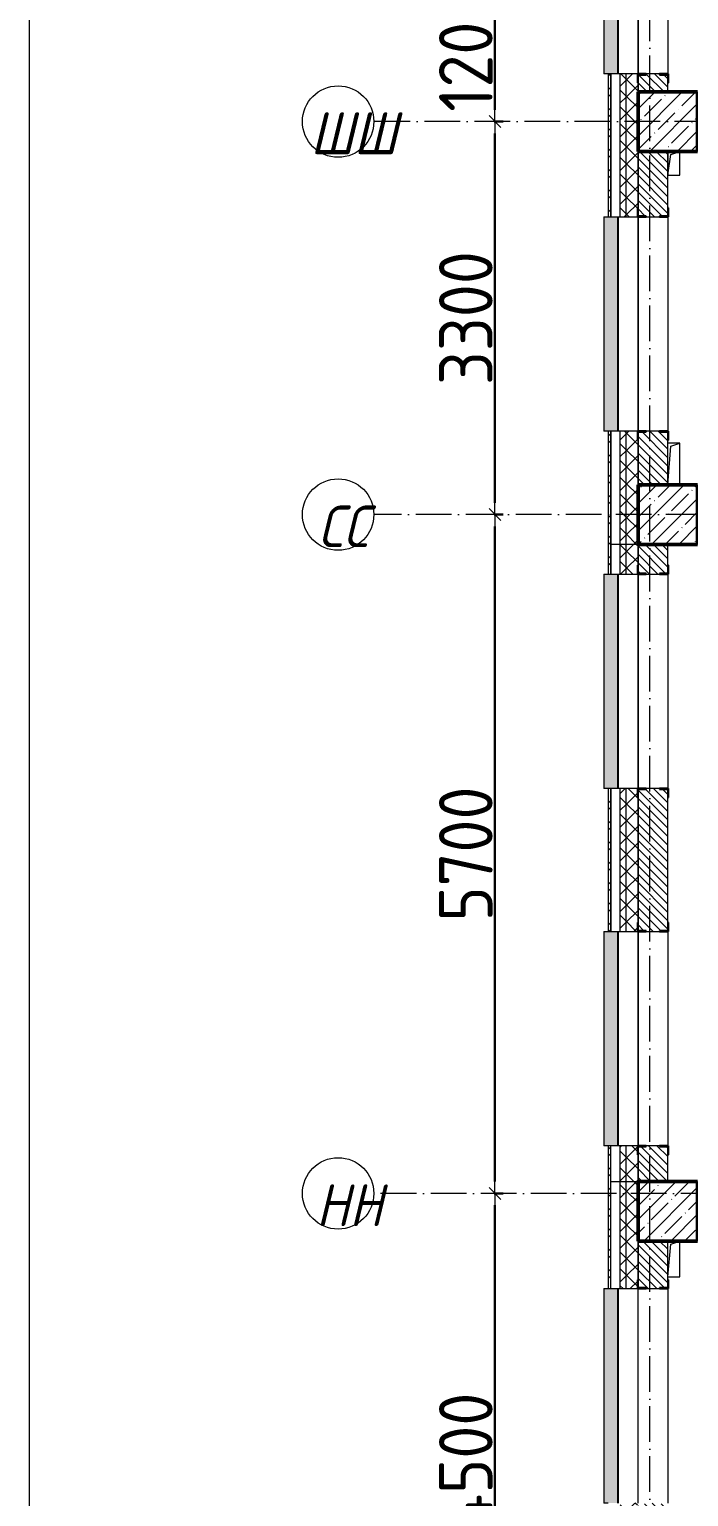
# Model space of a CAD drawing. Header units: millimetres. Extents: x 35697 to 388678, y -91946 to 171347.
# Drawn here: x 35697 to 41235, y 128748 to 141070 of the extents above; entities that cross this region are included whole.
import ezdxf

# ---------------------------------------------------------------- set-up
doc = ezdxf.new("R2010")
doc.units = ezdxf.units.MM
doc.linetypes.add('50_200_ШТРИХ_1Т_ш5_п1_п1_', pattern=[700, 500, -100, 0, -100])
for name, color, linetype, lineweight in [('3.1) ЖБ окна 1.2 м', 102, 'Continuous', 30), ('A-____-____-DIMS', 7, 'Continuous', 9), ('A-GENM-____-MCUT', 7, 'Continuous', 25), ('A-GENM-____-OTLN', 7, 'Continuous', 9), ('A-GENM-____-OTLN-1', 7, 'Continuous', 25), ('A-GLAZ-____-OTLN', 7, 'Continuous', 9), ('A-WALL-____-MCUT', 7, 'Continuous', 13), ('A-WALL-____-MCUT-1', 7, 'Continuous', 9), ('A-WALL-____-OTLN', 7, 'Continuous', 9), ('A-WALL-____-PATT-1', 7, 'Continuous', 9), ('A-WALL-FNSH-MCUT-1', 7, 'Continuous', 9), ('S-COLS-____-MCUT', 7, 'Continuous', 50), ('S-COLS-____-OTLN', 7, 'Continuous', 9), ('S-GRID-____-IDEN', 7, 'Continuous', 9), ('S-GRID-____-OTLN-1', 7, '50_200_ШТРИХ_1Т_ш5_п1_п1_', 9)]:
    doc.layers.add(name, color=color, linetype=linetype, lineweight=lineweight)
doc.layers.add('A-GLAZ-____-OTLN-1', color=7, linetype='Continuous', lineweight=9, true_color=0xc0c0c0)
doc.styles.add('ISOCPEUR_I_9', font='isocpeui.ttf', dxfattribs={"width": 0.9, "height": 250})
doc.styles.add('СПДС', font='isocpeur.ttf', dxfattribs={"width": 0.9})
doc.dimstyles.new('Размера А3', dxfattribs={"dimtxt": 200, "dimasz": 100, "dimexe": 70, "dimexo": 100, "dimgap": 20, "dimtad": 1, "dimdec": 0, "dimrnd": 10, "dimzin": 0, "dimdsep": 46, "dimtxsty": 'СПДС', "dimblk": 'ARROWHEAD_6', "dimcen": 1, "dimclrd": 256, "dimclre": 256, "dimclrt": 256, "dimazin": 0, "dimtfac": 1, "dimtdec": 0, "dimtmove": 2, "dimatfit": 3, "dimfxl": 1, "dimtolj": 1, "dimtzin": 0, "dimarcsym": 0})
pattern_1 = [(135, (43259.71, 63713.66), (-35.35534, -35.35534), [])]
pattern_2 = [(45, (43259.71, 63713.66), (-70.71068, 70.71068), []), (135, (43259.71, 63713.66), (-70.71068, -70.71068), [])]
pattern_3 = [(45, (43259.71, 63713.66), (-85.53659, 85.53659), []), (45, (43316.74, 63713.66), (-85.53659, 85.53659), [])]

# ---------------------------------------------------------------- blocks, each defined once
blk = doc.blocks.new('BSC_Колонна _Прямоугольная - 500х500-V22-АР1_План отверстий 2 этажа в осях 1-64_Ю-ЯЯ')
at = {"layer": 'S-COLS-____-OTLN'}
h = blk.add_hatch(dxfattribs=at)
h.set_pattern_fill('FP_31', color=256, style=0, pattern_type=2)
h.set_pattern_definition([(45, (2200, -67431.04), (-114.04925, 114.04925), []), (45, (2314.05, -67431.04), (-114.04925, 114.04925), [201.613, -40.323, 3.353, -36.97])])
h.paths.add_polyline_path([(-250, -250), (250, -250), (250, 250), (-250, 250)], flags=0)
at = {"layer": 'S-COLS-____-MCUT'}
for p, q in [((250, 250), (-250, 250)), ((-250, 250), (-250, -250)), ((250, -250), (250, 250)), ((-250, -250), (250, -250))]:
    blk.add_line(p, q, dxfattribs=at)
blk = doc.blocks.new('BSC_Колонна _Прямоугольная - 500х500-V25-АР1_План отверстий 2 этажа в осях 1-64_Ю-ЯЯ')
at = {"layer": 'S-COLS-____-OTLN'}
h = blk.add_hatch(dxfattribs=at)
h.set_pattern_fill('FP_34', color=256, style=0, pattern_type=2)
h.set_pattern_definition([(45, (2200, -76581.04), (-114.04925, 114.04925), []), (45, (2314.05, -76581.04), (-114.04925, 114.04925), [201.613, -40.323, 3.353, -36.97])])
h.paths.add_polyline_path([(-250, -250), (250, -250), (250, 250), (-250, 250), (-250, 16)], flags=0)
at = {"layer": 'S-COLS-____-MCUT'}
for p, q in [((250, 250), (-250, 250)), ((-250, 250), (-250, -250)), ((250, -250), (250, 250)), ((-250, -250), (250, -250))]:
    blk.add_line(p, q, dxfattribs=at)
blk = doc.blocks.new('BSC_Колонна _Прямоугольная - 500х500-V31-АР1_План отверстий 2 этажа в осях 1-64_Ю-ЯЯ')
at = {"layer": 'S-COLS-____-OTLN'}
h = blk.add_hatch(dxfattribs=at)
h.set_pattern_fill('FP_40', color=256, style=0, pattern_type=2)
h.set_pattern_definition([(45, (2200, -73281.04), (-114.04925, 114.04925), []), (45, (2314.05, -73281.04), (-114.04925, 114.04925), [201.613, -40.323, 3.353, -36.97])])
h.paths.add_polyline_path([(-250, -250), (250, -250), (250, 250), (-250, 250), (-250, 88)], flags=0)
at = {"layer": 'S-COLS-____-MCUT'}
for p, q in [((250, 250), (-250, 250)), ((-250, 250), (-250, -250)), ((250, -250), (250, 250)), ((-250, -250), (250, -250))]:
    blk.add_line(p, q, dxfattribs=at)
blk = doc.blocks.new('Фахверк_СКБ_Уголок - 250_2700-27497298-АР1_План отверстий 2 этажа в осях 1-64_Ю-ЯЯ')
at = {"layer": 'A-GENM-____-MCUT'}
for p, q in [((200, 181), (125, 181)), ((125, 181), (125, 106)), ((131, 106), (131, 175)), ((131, 175), (200, 175)), ((200, 175), (200, 181)), ((125, 106), (131, 106)), ((131, -6), (125, -6)), ((125, -6), (125, -81)), ((125, -81), (200, -81)), ((131, -75), (131, -6)), ((200, -75), (131, -75)), ((200, -81), (200, -75))]:
    blk.add_line(p, q, dxfattribs=at)
blk = doc.blocks.new('Фахверк_СКБ_Уголок - 250_2700_1-27501432-АР1_План отверстий 2 этажа в осях 1-64_Ю-ЯЯ')
at = {"layer": 'A-GENM-____-MCUT'}
for p, q in [((200, 181), (125, 181)), ((125, 181), (125, 106)), ((131, 106), (131, 175)), ((131, 175), (200, 175)), ((200, 175), (200, 181)), ((125, 106), (131, 106)), ((131, -6), (125, -6)), ((125, -6), (125, -81)), ((125, -81), (200, -81)), ((131, -75), (131, -6)), ((200, -75), (131, -75)), ((200, -81), (200, -75))]:
    blk.add_line(p, q, dxfattribs=at)
blk = doc.blocks.new('AR_Отверстие прямоугольное _в плите_ - AR_Отверстие прямоугольное _в плите_-V166-АР1_План отверстий 2 этажа в осях 1-64_Ю-ЯЯ')
at = {"layer": 'A-GENM-____-OTLN'}
for p, q in [((-50, 100), (-50, -100)), ((-50, -100), (-25, 75)), ((-25, 75), (50, 100)), ((50, -100), (50, 100)), ((-50, -100), (50, -100))]:
    blk.add_line(p, q, dxfattribs=at)
blk = doc.blocks.new('AR_Отверстие прямоугольное _в плите_ - AR_Отверстие прямоугольное _в плите_-30511527-АР1_План отверстий 2 этажа в осях 1-64_Ю-ЯЯ')
at = {"layer": 'A-GENM-____-OTLN'}
for p, q in [((50, 175), (-50, 175)), ((-50, -175), (-25, 150)), ((-25, 150), (50, 175)), ((50, -175), (50, 175))]:
    blk.add_line(p, q, dxfattribs=at)
blk = doc.blocks.new('AR_Отверстие прямоугольное _в плите_ - AR_Отверстие прямоугольное _в плите_-30510814-АР1_План отверстий 2 этажа в осях 1-64_Ю-ЯЯ')
at = {"layer": 'A-GENM-____-OTLN'}
for p, q in [((-50, -150), (-25, 125)), ((-25, 125), (50, 150)), ((50, -150), (50, 150)), ((-50, -150), (50, -150))]:
    blk.add_line(p, q, dxfattribs=at)
blk = doc.blocks.new('Отлив_СКБ - Отлив витража_120_НВФ-31886035-АР1_План отверстий 2 этажа в осях 1-64_Ю-ЯЯ')
at = {"layer": 'A-GLAZ-____-OTLN-1'}
for points in [[(0, 83), (0, 2), (4800, 2), (4800, 120), (0, 120)], [(0, 0), (4800, 0), (4800, 2), (0, 2)]]:
    blk.add_hatch(color=256, dxfattribs=at).paths.add_polyline_path(points, flags=0)
at = {"layer": 'A-GLAZ-____-OTLN'}
for p, q in [((0, 83), (0, 120)), ((4800, 120), (0, 120)), ((0, 2), (4800, 2)), ((4800, 120), (4800, 83)), ((4800, 0), (0, 0))]:
    blk.add_line(p, q, dxfattribs=at)
blk = doc.blocks.new('Отлив_СКБ - Отлив витража_120_НВФ-31885689-АР1_План отверстий 2 этажа в осях 1-64_Ю-ЯЯ')
at = {"layer": 'A-GLAZ-____-OTLN-1'}
for points in [[(1800, 2), (1800, 120), (0, 120), (0, 2), (737, 2)], [(1800, 0), (1800, 2), (0, 2), (0, 0), (737, 0)]]:
    blk.add_hatch(color=256, dxfattribs=at).paths.add_polyline_path(points, flags=0)
at = {"layer": 'A-GLAZ-____-OTLN'}
for p, q in [((0, 83), (0, 120)), ((1800, 120), (0, 120)), ((0, 2), (1800, 2)), ((1800, 120), (1800, 83)), ((1800, 0), (0, 0))]:
    blk.add_line(p, q, dxfattribs=at)
blk = doc.blocks.new('Ось сетки - Круг_Ø6_00__ISO-2_5_0_9K_-25732049-АР1_План отверстий 2 этажа в осях 1-64_Ю-ЯЯ')
at = {"layer": 'S-GRID-____-IDEN'}
blk.add_circle((0, 0), 3, dxfattribs=at)
blk = doc.blocks.new('ARROWHEAD_6')
at = {"color": 0, "linetype": 'Continuous'}
for p, q in [((0, 0), (-1, 0)), ((-0.5, -0.5), (0.5, 0.5))]:
    blk.add_line(p, q, dxfattribs=at)
blk = doc.blocks.new('*D1968')
at = {"layer": 'A-____-____-DIMS', "lineweight": -2, "transparency": 16777216}
for p, q in [((-19249, 526597), (-19173, 526597)), ((-19243, 522197), (-19243, 526497)), ((-19249, 522097), (-19173, 522097))]:
    blk.add_line(p, q, dxfattribs=at)
at = {"layer": 'Defpoints', "color": 0, "transparency": 16777216}
for p in [(-19349, 526597), (-19243, 526597), (-19349, 522097)]:
    blk.add_point(p, dxfattribs=at)
at = {"layer": 'A-____-____-DIMS', "lineweight": -2, "transparency": 16777216, "xscale": 100, "yscale": 100, "zscale": 100}
for p, rotation in [((-19243, 526597), 90), ((-19243, 522097), 270)]:
    blk.add_blockref('ARROWHEAD_6', p, dxfattribs=dict(at, rotation=rotation))
at = {"layer": 'A-____-____-DIMS', "transparency": 16777216, "insert": (-19488, 524347), "char_height": 450, "width": 2.56, "attachment_point": 5, "rotation": 90, "style": 'СПДС'}
blk.add_mtext('\\A1;4500', dxfattribs=at)
blk = doc.blocks.new('*D1969')
at = {"layer": 'A-____-____-DIMS', "lineweight": -2, "transparency": 16777216}
for p, q in [((-19249, 532297), (-19173, 532297)), ((-19243, 526697), (-19243, 532197)), ((-19249, 526597), (-19173, 526597))]:
    blk.add_line(p, q, dxfattribs=at)
at = {"layer": 'Defpoints', "color": 0, "transparency": 16777216}
for p in [(-19349, 532297), (-19243, 532297), (-19349, 526597)]:
    blk.add_point(p, dxfattribs=at)
at = {"layer": 'A-____-____-DIMS', "lineweight": -2, "transparency": 16777216, "xscale": 100, "yscale": 100, "zscale": 100}
for p, rotation in [((-19243, 532297), 90), ((-19243, 526597), 270)]:
    blk.add_blockref('ARROWHEAD_6', p, dxfattribs=dict(at, rotation=rotation))
at = {"layer": 'A-____-____-DIMS', "transparency": 16777216, "insert": (-19488, 529447), "char_height": 450, "width": 2.49, "attachment_point": 5, "rotation": 90, "style": 'СПДС'}
blk.add_mtext('\\A1;5700', dxfattribs=at)
blk = doc.blocks.new('*D1970')
at = {"layer": 'A-____-____-DIMS', "lineweight": -2, "transparency": 16777216}
for p, q in [((-19249, 535597), (-19173, 535597)), ((-19243, 532397), (-19243, 535497)), ((-19249, 532297), (-19173, 532297))]:
    blk.add_line(p, q, dxfattribs=at)
at = {"layer": 'Defpoints', "color": 0, "transparency": 16777216}
for p in [(-19349, 535597), (-19243, 535597), (-19349, 532297)]:
    blk.add_point(p, dxfattribs=at)
at = {"layer": 'A-____-____-DIMS', "lineweight": -2, "transparency": 16777216, "xscale": 100, "yscale": 100, "zscale": 100}
for p, rotation in [((-19243, 535597), 90), ((-19243, 532297), 270)]:
    blk.add_blockref('ARROWHEAD_6', p, dxfattribs=dict(at, rotation=rotation))
at = {"layer": 'A-____-____-DIMS', "transparency": 16777216, "insert": (-19488, 533947), "char_height": 450, "width": 2.49, "attachment_point": 5, "rotation": 90, "style": 'СПДС'}
blk.add_mtext('\\A1;3300', dxfattribs=at)
blk = doc.blocks.new('*D1971')
at = {"layer": 'A-____-____-DIMS', "lineweight": -2, "transparency": 16777216}
for p, q in [((-19249, 536797), (-19173, 536797)), ((-19243, 535697), (-19243, 536697)), ((-19249, 535597), (-19173, 535597))]:
    blk.add_line(p, q, dxfattribs=at)
at = {"layer": 'Defpoints', "color": 0, "transparency": 16777216}
for p in [(-19349, 536797), (-19243, 536797), (-19349, 535597)]:
    blk.add_point(p, dxfattribs=at)
at = {"layer": 'A-____-____-DIMS', "lineweight": -2, "transparency": 16777216, "xscale": 100, "yscale": 100, "zscale": 100}
for p, rotation in [((-19243, 536797), 90), ((-19243, 535597), 270)]:
    blk.add_blockref('ARROWHEAD_6', p, dxfattribs=dict(at, rotation=rotation))
at = {"layer": 'A-____-____-DIMS', "transparency": 16777216, "insert": (-19488, 536197), "char_height": 450, "width": 2.3, "attachment_point": 5, "rotation": 90, "style": 'СПДС'}
blk.add_mtext('\\A1;1200', dxfattribs=at)
blk = doc.blocks.new('2этаж')
at = {"layer": 'S-GRID-____-OTLN-1', "color": 251, "ltscale": 0.6, "true_color": 0x636466}
for p, q in [((-17941.7, 511907.5), (-17941.7, 549908.8)), ((17013.3, 535597), (-20260.4, 535597)), ((8958.3, 532297), (-20260.4, 532297)), ((88482.7, 526597), (-20260.4, 526597))]:
    blk.add_line(p, q, dxfattribs=at)
at = {"layer": 'S-GRID-____-IDEN', "xscale": 99.99999999999993, "yscale": 99.99999999999993, "zscale": 99.99999999999993}
for p, rotation in [((-20560.4, 535597), 89.9999999999998), ((-20560.4, 532297), 89.99999999999982), ((-20560.4, 526597), 89.9999999999998)]:
    blk.add_blockref('Ось сетки - Круг_Ø6_00__ISO-2_5_0_9K_-25732049-АР1_План отверстий 2 этажа в осях 1-64_Ю-ЯЯ', p, dxfattribs=dict(at, rotation=rotation))
at = {"layer": 'S-GRID-____-IDEN', "char_height": 350, "attachment_point": 1, "style": 'ISOCPEUR_I_9'}
for s, insert, width in [('ШШ', (-20793.2, 535673.1), 562.785), ('СС', (-20727.5, 532373.1), 404.05), ('НН', (-20745.5, 526673.1), 447.342)]:
    blk.add_mtext(s, dxfattribs=dict(at, insert=insert, width=width))
at = {"layer": 'A-____-____-DIMS'}
for base, p1, p2, picture, middle in [((-19243.1, 536797), (-19349.1, 535597), (-19349.1, 536797), '*D1971', (-19488.1, 536197)), ((-19243.1, 535597), (-19349.1, 532297), (-19349.1, 535597), '*D1970', (-19488.1, 533947)), ((-19243.1, 532297), (-19349.1, 526597), (-19349.1, 532297), '*D1969', (-19488.1, 529447)), ((-19243.1, 526597), (-19349.1, 522097), (-19349.1, 526597), '*D1968', (-19488.1, 524347))]:
    dim = blk.add_linear_dim(base=base, p1=p1, p2=p2, angle=90, dimstyle='Размера А3', override={"dimtxt": 450}, dxfattribs=at)
    dim.commit()
    dim.dimension.update_dxf_attribs({"geometry": picture, "text_midpoint": middle})

msp = doc.modelspace()

# ---------------------------------------------------------------- hatches: boundary and pattern name
at = {"layer": 'A-WALL-____-PATT-1'}
h = msp.add_hatch(dxfattribs=at)
h.set_pattern_fill('FP_3', color=256, style=0, pattern_type=2)
h.set_pattern_definition(pattern_3)
h.paths.add_polyline_path([(40560, 136575), (40580, 136575), (40580, 137695), (40560, 137695), (40560, 137082)], flags=0)
h.paths.add_polyline_path([(40580, 139495), (40580, 140695), (40560, 140695), (40560, 139495)], flags=0)
h.paths.add_polyline_path([(40580, 145495), (40580, 146695), (40560, 146695), (40560, 145495)], flags=0)
h.paths.add_polyline_path([(40580, 148495), (40580, 149645), (40560, 149645), (40560, 148495)], flags=0)
h = msp.add_hatch(dxfattribs=at)
h.set_pattern_fill('FP_1', color=256, style=0, pattern_type=2)
h.set_pattern_definition(pattern_2)
h.paths.add_polyline_path([(40710, 136745), (40710, 137695), (40660, 137695), (40660, 136745)], flags=0)
h.paths.add_polyline_path([(40710, 139495), (40710, 140695), (40660, 140695), (40660, 139495)], flags=0)
h.paths.add_polyline_path([(40710, 145495), (40710, 146695), (40660, 146695), (40660, 145495)], flags=0)
h.paths.add_polyline_path([(40710, 148495), (40710, 149625), (40660, 149625), (40660, 148495)], flags=0)
h = msp.add_hatch(dxfattribs=at)
h.set_pattern_fill('FP_1', color=256, style=0, pattern_type=2)
h.set_pattern_definition(pattern_2)
h.paths.add_polyline_path([(40810, 136745), (40810, 137620), (40804, 137620), (40804, 137695), (40710, 137695), (40710, 136745)], flags=0)
h.paths.add_polyline_path([(40804, 139495), (40804, 139570), (40810, 139570), (40810, 140620), (40804, 140620), (40804, 140695), (40710, 140695), (40710, 139495)], flags=0)
h.paths.add_polyline_path([(40710, 145495), (40810, 145495), (40810, 146620), (40804, 146620), (40804, 146695), (40710, 146695), (40710, 145962)], flags=0)
h.paths.add_polyline_path([(40804, 148495), (40804, 148570), (40810, 148570), (40810, 149625), (40710, 149625), (40710, 148495)], flags=0)
h = msp.add_hatch(dxfattribs=at)
h.set_pattern_fill('FP_6', color=256, style=0, pattern_type=2)
h.set_pattern_definition(pattern_1)
h.paths.add_polyline_path([(40954, 140545), (41060, 140545), (41060, 140689), (40991, 140689), (40991, 140695), (40879, 140695), (40879, 140689), (40810, 140689), (40810, 140545)], flags=0)
h = msp.add_hatch(dxfattribs=at)
h.set_pattern_fill('FP_6', color=256, style=0, pattern_type=2)
h.set_pattern_definition(pattern_1)
h.paths.add_polyline_path([(41060, 137245), (41060, 137689), (40991, 137689), (40991, 137695), (40879, 137695), (40879, 137689), (40810, 137689), (40810, 137245)], flags=0)
h.paths.add_polyline_path([(40879, 139495), (40991, 139495), (40991, 139501), (41060, 139501), (41060, 140045), (40810, 140045), (40810, 139501), (40879, 139501)], flags=0)
h = msp.add_hatch(dxfattribs=at)
h.set_pattern_fill('FP_1', color=256, style=0, pattern_type=2)
h.set_pattern_definition(pattern_2)
h.paths.add_polyline_path([(40710, 131395), (40710, 131695), (40660, 131695), (40660, 131395)], flags=0)
h.paths.add_polyline_path([(40710, 133495), (40710, 134695), (40660, 134695), (40660, 133495)], flags=0)
h.paths.add_polyline_path([(40710, 136495), (40710, 136745), (40660, 136745), (40660, 136495)], flags=0)
h = msp.add_hatch(dxfattribs=at)
h.set_pattern_fill('FP_1', color=256, style=0, pattern_type=2)
h.set_pattern_definition(pattern_2)
h.paths.add_polyline_path([(40710, 131395), (40810, 131395), (40810, 131620), (40804, 131620), (40804, 131695), (40710, 131695), (40710, 131432)], flags=0)
h.paths.add_polyline_path([(40804, 133495), (40804, 133570), (40810, 133570), (40810, 134620), (40804, 134620), (40804, 134695), (40710, 134695), (40710, 133495)], flags=0)
h.paths.add_polyline_path([(40804, 136495), (40804, 136570), (40810, 136570), (40810, 136745), (40710, 136745), (40710, 136495)], flags=0)
h = msp.add_hatch(dxfattribs=at)
h.set_pattern_fill('FP_6', color=256, style=0, pattern_type=2)
h.set_pattern_definition(pattern_1)
h.paths.add_polyline_path([(41060, 131395), (41060, 131689), (40991, 131689), (40991, 131695), (40879, 131695), (40879, 131689), (40810, 131689), (40810, 131395)], flags=0)
h.paths.add_polyline_path([(40991, 133495), (40991, 133501), (41060, 133501), (41060, 134689), (40991, 134689), (40991, 134695), (40879, 134695), (40879, 134689), (40810, 134689), (40810, 133501), (40879, 133501), (40879, 133495)], flags=0)
h.paths.add_polyline_path([(40879, 136495), (40991, 136495), (40991, 136501), (41060, 136501), (41060, 136745), (40810, 136745), (40810, 136501), (40879, 136501)], flags=0)
h = msp.add_hatch(dxfattribs=at)
h.set_pattern_fill('FP_3', color=256, style=0, pattern_type=2)
h.set_pattern_definition(pattern_3)
h.paths.add_polyline_path([(40560, 131565), (40580, 131565), (40580, 131695), (40560, 131695)], flags=0)
h.paths.add_polyline_path([(40580, 133495), (40580, 134695), (40560, 134695), (40560, 133495)], flags=0)
h.paths.add_polyline_path([(40580, 136495), (40580, 136575), (40560, 136575), (40560, 136495)], flags=0)
h = msp.add_hatch(dxfattribs=at)
h.set_pattern_fill('FP_3', color=256, style=0, pattern_type=2)
h.set_pattern_definition(pattern_3)
h.paths.add_polyline_path([(40560, 118645), (40580, 118645), (40580, 119895), (40560, 119895), (40560, 119324)], flags=0)
h.paths.add_polyline_path([(40580, 121695), (40580, 122895), (40560, 122895), (40560, 121695)], flags=0)
h.paths.add_polyline_path([(40580, 124695), (40580, 125745), (40560, 125745), (40560, 124695)], flags=0)
h.paths.add_polyline_path([(40580, 127545), (40580, 128695), (40560, 128695), (40560, 127545)], flags=0)
h.paths.add_polyline_path([(40580, 130495), (40580, 131565), (40560, 131565), (40560, 130495)], flags=0)
h = msp.add_hatch(dxfattribs=at)
h.set_pattern_fill('FP_1', color=256, style=0, pattern_type=2)
h.set_pattern_definition(pattern_2)
h.paths.add_polyline_path([(40660, 118745), (40710, 118745), (40710, 119895), (40660, 119895), (40660, 119324)], flags=0)
h.paths.add_polyline_path([(40660, 121695), (40710, 121695), (40710, 122895), (40660, 122895), (40660, 122553)], flags=0)
h.paths.add_polyline_path([(40660, 124695), (40710, 124695), (40710, 125745), (40660, 125745)], flags=0)
h.paths.add_polyline_path([(40710, 127545), (40710, 128695), (40660, 128695), (40660, 127545)], flags=0)
h.paths.add_polyline_path([(40660, 130495), (40710, 130495), (40710, 131395), (40660, 131395), (40660, 130625)], flags=0)
h = msp.add_hatch(dxfattribs=at)
h.set_pattern_fill('FP_1', color=256, style=0, pattern_type=2)
h.set_pattern_definition(pattern_2)
h.paths.add_polyline_path([(40710, 118795), (40810, 118795), (40810, 119820), (40804, 119820), (40804, 119895), (40710, 119895), (40710, 119324)], flags=0)
h.paths.add_polyline_path([(40810, 122395), (40810, 122895), (40710, 122895), (40710, 122395)], flags=0)
h.paths.add_polyline_path([(40804, 121695), (40804, 121770), (40810, 121770), (40810, 122395), (40710, 122395), (40710, 121695)], flags=0)
h.paths.add_polyline_path([(40804, 124695), (40804, 124770), (40810, 124770), (40810, 125745), (40710, 125745), (40710, 124695)], flags=0)
h.paths.add_polyline_path([(40804, 127545), (40804, 127620), (40810, 127620), (40810, 128620), (40804, 128620), (40804, 128695), (40710, 128695), (40710, 127545)], flags=0)
h.paths.add_polyline_path([(40710, 130495), (40804, 130495), (40804, 130570), (40810, 130570), (40810, 131395), (40710, 131395), (40710, 130625)], flags=0)
h = msp.add_hatch(dxfattribs=at)
h.set_pattern_fill('FP_6', color=256, style=0, pattern_type=2)
h.set_pattern_definition(pattern_1)
h.paths.add_polyline_path([(40879, 127545), (40991, 127545), (40991, 127551), (41060, 127551), (41060, 128689), (40991, 128689), (40991, 128695), (40879, 128695), (40879, 128689), (40810, 128689), (40810, 127551), (40879, 127551)], flags=0)
h.paths.add_polyline_path([(40991, 130495), (40991, 130501), (41060, 130501), (41060, 130895), (40810, 130895), (40810, 130501), (40879, 130501), (40879, 130495)], flags=0)

# ---------------------------------------------------------------- linework, layer by layer
at = {"color": 1, "lineweight": 0}
msp.add_lwpolyline([(35697, 156516), (148933, 156516), (148933, 57688), (35697, 57688)], close=True, dxfattribs=at)
at = {"layer": 'A-WALL-____-MCUT'}
for p, q in [((40804, 140695), (40580, 140695)), ((40580, 140695), (40580, 139495)), ((40580, 139495), (40580, 140695)), ((40991, 140695), (40879, 140695)), ((41060, 140545), (41060, 140620)), ((41060, 139570), (41060, 140045)), ((40580, 139495), (40804, 139495)), ((40879, 139495), (40991, 139495)), ((40804, 137695), (40580, 137695)), ((40580, 137695), (40580, 136745)), ((40580, 136745), (40580, 137695)), ((40991, 137695), (40879, 137695)), ((41060, 137245), (41060, 137620)), ((40580, 136745), (40580, 136495)), ((40810, 136745), (40580, 136745)), ((41060, 136570), (41060, 136745)), ((40580, 136495), (40580, 136575)), ((40580, 136495), (40804, 136495)), ((40879, 136495), (40991, 136495)), ((40804, 134695), (40580, 134695)), ((40580, 134695), (40580, 133495)), ((40580, 133495), (40580, 134695)), ((40991, 134695), (40879, 134695)), ((41060, 133570), (41060, 134620)), ((40580, 133495), (40804, 133495)), ((40879, 133495), (40991, 133495)), ((40804, 131695), (40580, 131695)), ((40580, 131565), (40580, 131695)), ((40580, 130495), (40580, 131695)), ((40991, 131695), (40879, 131695)), ((41060, 131395), (41060, 131620)), ((40580, 131395), (40810, 131395)), ((41060, 130570), (41060, 130895)), ((40580, 130495), (40804, 130495)), ((40879, 130495), (40991, 130495))]:
    msp.add_line(p, q, dxfattribs=at)
at = {"layer": 'A-WALL-____-MCUT-1'}
for p, q in [((40660, 139495), (40660, 140695)), ((40710, 139495), (40710, 140695)), ((40810, 140620), (40810, 140545)), ((40810, 140545), (40810, 140620)), ((40810, 140045), (40810, 139570)), ((40810, 139570), (40810, 140045)), ((40660, 136745), (40660, 137695)), ((40710, 136745), (40710, 137695)), ((40810, 137620), (40810, 137245)), ((40810, 137245), (40810, 137620)), ((40660, 136495), (40660, 136745)), ((40710, 136495), (40710, 136745)), ((40810, 136745), (40810, 136570)), ((40810, 136570), (40810, 136745)), ((40660, 133495), (40660, 134695)), ((40710, 133495), (40710, 134695)), ((40810, 134620), (40810, 133570)), ((40810, 133570), (40810, 134620)), ((40660, 130495), (40660, 131695)), ((40710, 130495), (40710, 131695)), ((40810, 131620), (40810, 131395)), ((40810, 131395), (40810, 131620)), ((40810, 130895), (40810, 130570)), ((40810, 130570), (40810, 130895))]:
    msp.add_line(p, q, dxfattribs=at)
at = {"layer": 'A-WALL-____-OTLN'}
for p, q in [((40810, 140695), (40810, 145495)), ((40810, 145495), (40810, 140695)), ((41060, 145495), (41060, 140695)), ((40810, 137695), (40810, 139495)), ((40810, 139495), (40810, 137695)), ((41060, 139495), (41060, 137695)), ((40810, 134695), (40810, 136495)), ((40810, 136495), (40810, 134695)), ((41060, 136495), (41060, 134695)), ((40810, 131695), (40810, 133495)), ((40810, 133495), (40810, 131695)), ((41060, 133495), (41060, 131695)), ((40810, 128695), (40810, 130495)), ((41060, 130495), (41060, 128695))]:
    msp.add_line(p, q, dxfattribs=at)
at = {"layer": 'A-WALL-FNSH-MCUT-1'}
for p, q in [((40560, 140695), (40560, 139495)), ((40580, 140695), (40560, 140695)), ((40560, 139495), (40580, 139495)), ((40560, 137695), (40560, 136495)), ((40580, 137695), (40560, 137695)), ((40580, 136575), (40580, 136745)), ((40560, 136495), (40580, 136495)), ((40560, 134695), (40560, 133495)), ((40580, 134695), (40560, 134695)), ((40560, 133495), (40580, 133495)), ((40560, 131695), (40560, 131565)), ((40580, 131695), (40560, 131695)), ((40560, 131565), (40560, 130495)), ((40560, 130495), (40580, 130495))]:
    msp.add_line(p, q, dxfattribs=at)

# ---------------------------------------------------------------- block references
at = {"layer": '3.1) ЖБ окна 1.2 м'}
msp.add_blockref('2этаж', (58851, -395302), dxfattribs=at)
at = {"layer": 'A-GENM-____-OTLN'}
for name, p in [('AR_Отверстие прямоугольное _в плите_ - AR_Отверстие прямоугольное _в плите_-V166-АР1_План отверстий 2 этажа в осях 1-64_Ю-ЯЯ', (41110, 139945)), ('AR_Отверстие прямоугольное _в плите_ - AR_Отверстие прямоугольное _в плите_-30511527-АР1_План отверстий 2 этажа в осях 1-64_Ю-ЯЯ', (41110, 137420)), ('AR_Отверстие прямоугольное _в плите_ - AR_Отверстие прямоугольное _в плите_-30510814-АР1_План отверстий 2 этажа в осях 1-64_Ю-ЯЯ', (41110, 130745))]:
    msp.add_blockref(name, p, dxfattribs=at)
at = {"layer": 'A-GENM-____-OTLN-1'}
for name, p, rotation in [('Фахверк_СКБ_Уголок - 250_2700_1-27501432-АР1_План отверстий 2 этажа в осях 1-64_Ю-ЯЯ', (40885, 140820), 269.9999999999999), ('Фахверк_СКБ_Уголок - 250_2700-27497298-АР1_План отверстий 2 этажа в осях 1-64_Ю-ЯЯ', (40985, 139370), 89.99999999999991), ('Фахверк_СКБ_Уголок - 250_2700-27497298-АР1_План отверстий 2 этажа в осях 1-64_Ю-ЯЯ', (40885, 137820), 269.9999999999999), ('Фахверк_СКБ_Уголок - 250_2700-27497298-АР1_План отверстий 2 этажа в осях 1-64_Ю-ЯЯ', (40985, 136370), 89.99999999999991), ('Фахверк_СКБ_Уголок - 250_2700-27497298-АР1_План отверстий 2 этажа в осях 1-64_Ю-ЯЯ', (40885, 134820), 269.9999999999999), ('Фахверк_СКБ_Уголок - 250_2700-27497298-АР1_План отверстий 2 этажа в осях 1-64_Ю-ЯЯ', (40985, 133370), 89.99999999999991), ('Фахверк_СКБ_Уголок - 250_2700-27497298-АР1_План отверстий 2 этажа в осях 1-64_Ю-ЯЯ', (40885, 131820), 269.9999999999999), ('Фахверк_СКБ_Уголок - 250_2700-27497298-АР1_План отверстий 2 этажа в осях 1-64_Ю-ЯЯ', (40985, 130370), 89.99999999999991)]:
    msp.add_blockref(name, p, dxfattribs=dict(at, rotation=rotation))
at = {"layer": 'A-GLAZ-____-OTLN', "rotation": 90}
for name, p in [('Отлив_СКБ - Отлив витража_120_НВФ-31886035-АР1_План отверстий 2 этажа в осях 1-64_Ю-ЯЯ', (40643, 140695)), ('Отлив_СКБ - Отлив витража_120_НВФ-31885689-АР1_План отверстий 2 этажа в осях 1-64_Ю-ЯЯ', (40643, 137695)), ('Отлив_СКБ - Отлив витража_120_НВФ-31885689-АР1_План отверстий 2 этажа в осях 1-64_Ю-ЯЯ', (40643, 134695)), ('Отлив_СКБ - Отлив витража_120_НВФ-31885689-АР1_План отверстий 2 этажа в осях 1-64_Ю-ЯЯ', (40643, 131695)), ('Отлив_СКБ - Отлив витража_120_НВФ-31885689-АР1_План отверстий 2 этажа в осях 1-64_Ю-ЯЯ', (40643, 128695))]:
    msp.add_blockref(name, p, dxfattribs=at)
at = {"layer": 'S-COLS-____-OTLN'}
for name, p in [('BSC_Колонна _Прямоугольная - 500х500-V25-АР1_План отверстий 2 этажа в осях 1-64_Ю-ЯЯ', (41060, 140295)), ('BSC_Колонна _Прямоугольная - 500х500-V31-АР1_План отверстий 2 этажа в осях 1-64_Ю-ЯЯ', (41060, 136995)), ('BSC_Колонна _Прямоугольная - 500х500-V22-АР1_План отверстий 2 этажа в осях 1-64_Ю-ЯЯ', (41060, 131145))]:
    msp.add_blockref(name, p, dxfattribs=at)

doc.saveas('drawing.dxf')
